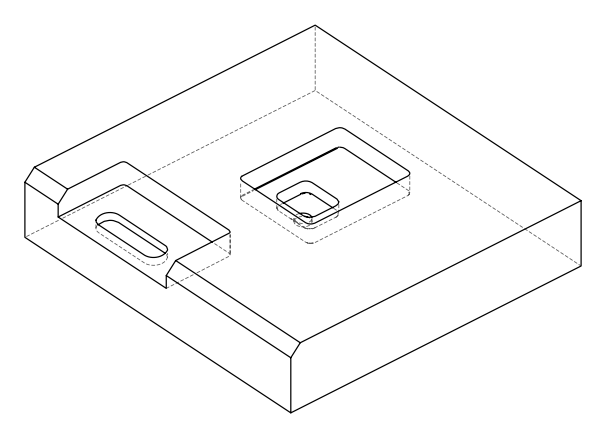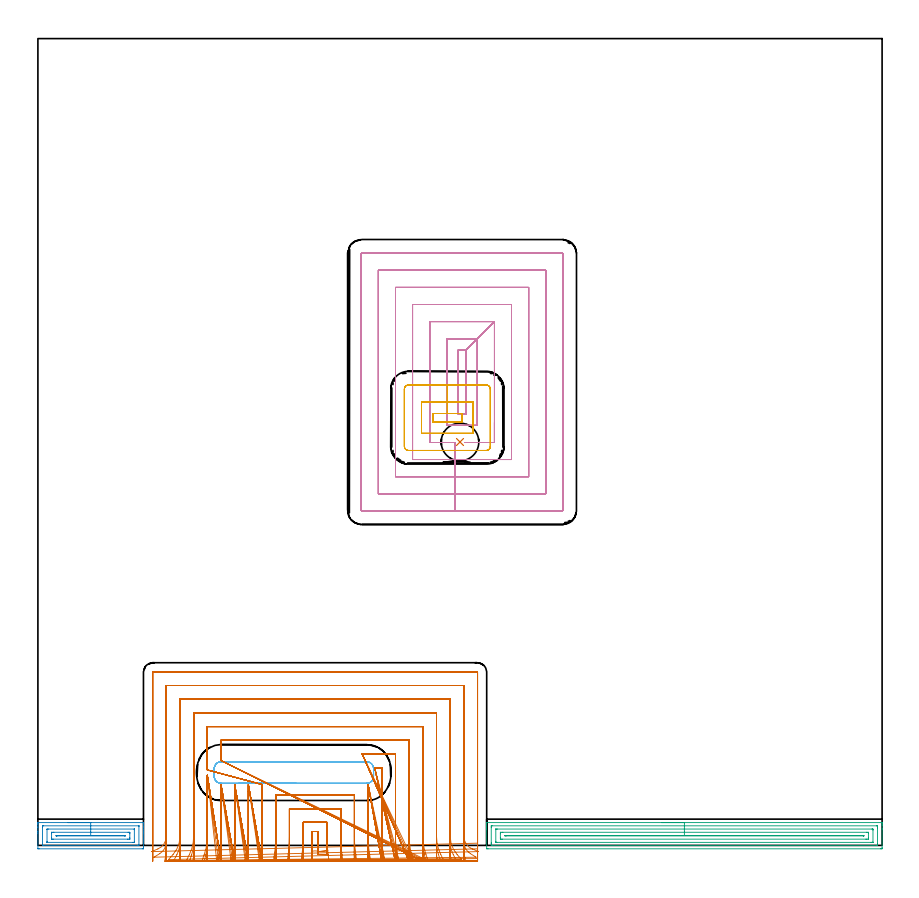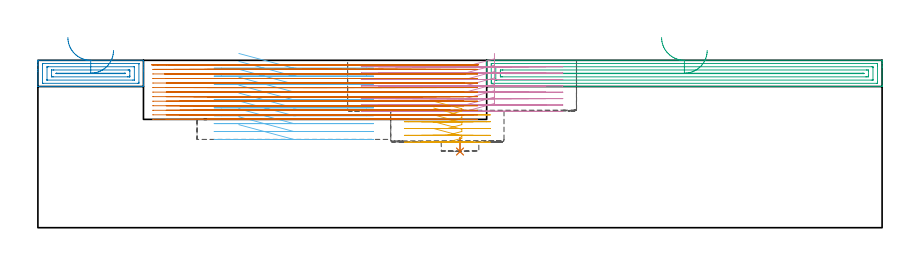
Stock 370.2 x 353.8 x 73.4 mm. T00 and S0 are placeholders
(PLAN: 7 operations, 4 tool changes, 135.4 min)
(1 INDEXABLE_INSERT_DRILL_BLIND_HOLE_FROM_SOLID | STEP1POCKET | NXT0302_004 | 0.03 min | 8498 mm3)
(2 AREA_MILL | FG_CHAMFER_SURFACE | UGT0205_001 | 2.02 min | 3483 mm3)
(3 AREA_MILL_1 | FG_CHAMFER_SURFACE_1 | UGT0205_001 | 7.1 min | 11888 mm3)
(4 MILL_RECTANGULAR_POCKET | POCKET_RECTANGULAR_STRAIGHT | UGT0201_092 | Follow Part, ap 3, ae 75% | 27.01 min | 275453 mm3)
(5 MILL_RECTANGULAR_POCKET_1 | POCKET_RECTANGULAR_STRAIGHT_1 | UGT0201_092 | Follow Part, ap 3, ae 75% | 2.97 min | 23659 mm3)
(6 MILL_RECTANGULAR_POCKET_2 | POCKET_RECTANGULAR_STRAIGHT_2 | UGT0201_133 | Follow Part, ap 3.75, ae 75% | 4.12 min | 68853 mm3)
(7 MILL_SLOT | SLOT_PARTIAL_RECTANGULAR | NXT0201_009 | Follow Part, ap 2, ae 75% | 92.2 min | 259830 mm3)
(TOOL NXT0302_004 | Index. Insert Drill 16.5mm [880-D1650L20-05] | D16.5 PA176 FL83 Z2)
(TOOL UGT0205_001 | Chamfer Mill 20 x 3 x 45 deg. | D20 FL50 Z2)
(TOOL UGT0201_092 | End mill 12 mm | D12 R1 FL26 Z4)
(TOOL UGT0201_133 | Carbide End Mill 15.0 | D15 FL30 Z4)
(TOOL NXT0201_009 | ENDMILL 8mm [2P460-0800-NA 1630] | D8 FL26 Z6)
(OP 1 INDEXABLE_INSERT_DRILL_BLIND_HOLE_FROM_SOLID)
G17 G21 G94 G90
T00 M6
G54
G17 G0 G90 X185.1 Y176.9 S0 M3
G43 Z83.4 H1
G94 G81 G98 Z33.4 F250. R39.5
G80
M5
M2
(OP 2 AREA_MILL)
G17 G21 G94 G90
T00 M6
G54
G17 G0 G90 X13.15 Y10. S1061 M3
G43 Z83.4 H0
G94 G1 X13.188 Z82.528 F250.
X13.302 Z81.663
X13.491 Z80.812
X13.753 Z79.98
X14.087 Z79.174
X14.49 Z78.4
X14.958 Z77.664
X15.49 Z76.972
X16.079 Z76.329
X16.722 Z75.739
X17.414 Z75.208
X18.15 Z74.74
X18.924 Z74.337
X19.73 Z74.003
X20.562 Z73.741
X21.414 Z73.552
X22.278 Z73.438
X23.15 Z73.4
X46.214
X46.29 Y9.995 Z73.392
X46.3 Y9.821 Z73.219
Y8.122 Z71.52
Y6.896 Z70.293
Y5.842 Z69.24
Y5.132 Z68.526
Y-0.687 Z62.71
X46.297 Y-1.042 Z62.355
X46.292 Y-1.491 Z61.905
X46.225 Y-1.494 Z61.903
X45.77 Y-1.5 Z61.9
X0.53
X0.098 Y-1.494 Z61.902
X0.01 Y-1.491 Z61.905
X0. Y-1.397 Z61.999
Y5.132 Z68.526
Y5.842 Z69.24
Y6.014 Z69.412
Y7.778 Z71.174
Y8.122 Z71.52
Y9.198 Z72.597
Y9.542 Z72.94
X0.001 Y9.823 Z73.221
X0.01 Y9.994 Z73.392
X0.086 Y10. Z73.4
X23.15
Y8.586 Z71.986
X44.071 Y8.585 Z71.985
X44.205 Y8.583 Z71.983
X44.27 Y8.579 Z71.979
X44.291 Y8.575 Z71.975
X44.294 Y8.556 Z71.956
X44.298 Y8.502 Z71.902
X44.3 Y8.358 Z71.758
X44.299 Y0.421 Z63.821
X44.295 Y0.118 Z63.518
X44.29 Y-0.077 Z63.323
X44.199 Y-0.081 Z63.32
X43.996 Y-0.085 Z63.315
X43.921 Y-0.086 Z63.314
X2.229 Y-0.085 Z63.315
X2.095 Y-0.083 Z63.317
X2.03 Y-0.079 Z63.321
X2.009 Y-0.075 Z63.325
X2.006 Y-0.056 Z63.344
X2.002 Y-0.003 Z63.397
X2. Y0.142 Z63.542
X2.001 Y8.079 Z71.479
X2.005 Y8.382 Z71.782
X2.01 Y8.577 Z71.977
X2.101 Y8.581 Z71.981
X2.304 Y8.585 Z71.985
X2.379 Y8.586 Z71.986
X23.15
Y7.171 Z70.571
X42.222
X42.261 Y7.17 Z70.57
X42.284 Y7.168 Z70.568
X42.29 Y7.166 Z70.566
X42.293 Y7.129 Z70.529
X42.299 Y6.974 Z70.374
X42.3 Y6.896 Z70.296
X42.299 Y1.527 Z64.927
X42.293 Y1.449 Z64.849
X42.282 Y1.335 Z64.735
X42.222 Y1.334 Z64.734
X41.611 Y1.329 Z64.729
X4.078
X4.039
X4.016 Y1.332 Z64.732
X4.01 Y1.334 Z64.734
X4.007 Y1.371 Z64.771
X4.001 Y1.526 Z64.926
X4. Y1.604 Z65.004
X4.001 Y6.973 Z70.373
X4.007 Y7.051 Z70.451
X4.018 Y7.165 Z70.565
X4.078 Y7.166 Z70.566
X4.689 Y7.171 Z70.571
X23.15
Y5.757 Z69.157
X39.561
X39.82 Y5.756 Z69.156
X40.246 Y5.751 Z69.151
X40.29 Y5.75 Z69.15
X40.293 Y5.688 Z69.088
X40.297 Y5.552 Z68.952
X40.3 Y5.279 Z68.679
Y5.132 Z68.532
Y3.368 Z66.768
X40.299 Y3.001 Z66.401
X40.297 Y2.817 Z66.217
X40.294 Y2.771 Z66.171
X40.291 Y2.753 Z66.153
X40.277 Y2.75 Z66.15
X40.186 Y2.747 Z66.147
X39.561 Y2.743 Z66.143
X39.303
X6.739
X6.48 Y2.744 Z66.144
X6.054 Y2.749 Z66.149
X6.01 Y2.75 Z66.15
X6.007 Y2.812 Z66.212
X6.003 Y2.948 Z66.348
X6. Y3.221 Z66.621
Y3.368 Z66.768
X6.001 Y5.5 Z68.9
X6.003 Y5.683 Z69.083
X6.006 Y5.729 Z69.129
X6.009 Y5.747 Z69.147
X6.023 Y5.75 Z69.15
X6.114 Y5.753 Z69.153
X6.739 Y5.757 Z69.157
X6.998
X23.15
Y4.343 Z67.743
X37.88
X38.067 Y4.342 Z67.742
X38.192 Y4.339 Z67.739
X38.284 Y4.336 Z67.736
X38.29 Y4.321 Z67.721
X38.293 Y4.25 Z67.65
X38.29 Y4.188 Z67.588
X38.279 Y4.164 Z67.564
X38.161 Y4.161 Z67.561
X37.974 Y4.158 Z67.558
X8.42 Y4.157 Z67.557
X8.232 Y4.158 Z67.558
X8.108 Y4.161 Z67.561
X8.015 Y4.164 Z67.564
X8.01 Y4.179 Z67.579
X8.007 Y4.25 Z67.65
X8.01 Y4.312 Z67.712
X8.021 Y4.336 Z67.736
X8.139 Y4.339 Z67.739
X8.326 Y4.342 Z67.742
X23.15 Y4.343 Z67.743
X24.022 Z67.781
X24.886 Z67.895
X25.738 Z68.084
X26.57 Z68.346
X27.376 Z68.68
X28.15 Z69.083
X28.886 Z69.552
X29.578 Z70.083
X30.221 Z70.672
X30.81 Z71.315
X31.342 Z72.007
X31.81 Z72.743
X32.213 Z73.517
X32.547 Z74.323
X32.809 Z75.155
X32.998 Z76.007
X33.112 Z76.872
X33.15 Z77.743
G0 Z83.4
M5
M2
(OP 3 AREA_MILL_1)
G17 G21 G94 G90
T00 M6
G54
G17 G0 G90 X273.5 Y10. S1061 M3
G43 Z83.4 H0
G94 G1 X273.538 Z82.528 F250.
X273.652 Z81.663
X273.841 Z80.812
X274.103 Z79.98
X274.437 Z79.174
X274.84 Z78.4
X275.308 Z77.664
X275.84 Z76.972
X276.429 Z76.329
X277.072 Z75.739
X277.764 Z75.208
X278.5 Z74.74
X279.274 Z74.337
X280.08 Z74.003
X280.912 Z73.741
X281.764 Z73.552
X282.628 Z73.438
X283.5 Z73.4
X370.044
X370.192 Y9.997 Z73.388
X370.194 Y9.994 Z73.385
X370.2 Y9.68 Z73.079
Y9.276 Z72.675
Y8.66 Z72.055
Y7.47 Z70.866
Y6.896 Z70.29
Y-1.042 Z62.356
X370.198 Y-1.331 Z62.066
X370.19 Y-1.492 Z61.906
X370.028 Y-1.499 Z61.899
X369.598 Y-1.5 Z61.9
X197.402
X196.969 Y-1.496 Z61.902
X196.81 Y-1.491 Z61.906
X196.8 Y-1.329 Z62.069
Y6.896 Z70.29
Y7.47 Z70.866
Y7.778 Z71.174
Y8.352 Z71.748
Y8.66 Z72.055
Y9.276 Z72.675
Y9.68 Z73.079
X196.806 Y9.994 Z73.385
X196.808 Y9.997 Z73.388
X196.956 Y10. Z73.4
X283.5
Y8.586 Z71.986
X367.814 Y8.585 Z71.985
X367.89 Y8.584 Z71.984
X368.18 Y8.579 Z71.979
X368.19 Y8.485 Z71.885
X368.197 Y8.281 Z71.681
X368.199 Y7.778 Z71.178
X368.2 Y7.396 Z70.796
Y0.722 Z64.122
X368.198 Y0.342 Z63.742
X368.19 Y-0.041 Z63.359
X368.187 Y-0.08 Z63.32
X368.17 Y-0.081 Z63.319
X368.12 Y-0.084 Z63.316
X368.018 Y-0.085 Z63.315
X367.814 Y-0.086 Z63.314
X199.186 Y-0.085 Z63.315
X199.11 Y-0.084 Z63.316
X198.82 Y-0.079 Z63.321
X198.81 Y0.015 Z63.415
X198.803 Y0.219 Z63.619
X198.801 Y0.722 Z64.122
X198.8 Y1.104 Z64.504
Y7.778 Z71.178
X198.802 Y8.158 Z71.558
X198.81 Y8.541 Z71.941
X198.813 Y8.58 Z71.98
X198.83 Y8.581 Z71.981
X198.88 Y8.584 Z71.984
X198.982 Y8.585 Z71.985
X199.186 Y8.586 Z71.986
X283.5
Y7.171 Z70.571
X365.751
X366.029 Y7.17 Z70.57
X366.122 Y7.168 Z70.568
X366.187 Y7.165 Z70.565
X366.192 Y7.064 Z70.464
X366.198 Y6.896 Z70.296
X366.2 Y6.727 Z70.127
X366.199 Y1.436 Z64.836
X366.195 Y1.379 Z64.779
X366.19 Y1.34 Z64.74
X366.167 Y1.335 Z64.735
X366.029 Y1.333 Z64.733
X365.415 Y1.329 Z64.729
X201.25
X200.971 Y1.33 Z64.73
X200.878 Y1.332 Z64.732
X200.813 Y1.335 Z64.735
X200.808 Y1.436 Z64.836
X200.802 Y1.604 Z65.004
X200.8 Y1.773 Z65.173
X200.801 Y7.064 Z70.464
X200.805 Y7.121 Z70.521
X200.81 Y7.16 Z70.56
X200.833 Y7.165 Z70.565
X200.971 Y7.167 Z70.567
X201.585 Y7.171 Z70.571
X283.5
Y5.757 Z69.157
X363.353
X363.613 Y5.756 Z69.156
X364.085 Y5.75 Z69.15
X364.19 Y5.744 Z69.144
X364.195 Y5.559 Z68.959
X364.2 Y5.176 Z68.576
Y3.412 Z66.812
Y3.368 Z66.768
X364.192 Y2.949 Z66.349
X364.186 Y2.75 Z66.15
X363.982 Y2.746 Z66.146
X363.353 Y2.743 Z66.143
X363.093
X203.647
X203.387 Y2.744 Z66.144
X202.915 Y2.75 Z66.15
X202.81 Y2.756 Z66.156
X202.805 Y2.941 Z66.341
X202.8 Y3.324 Z66.724
Y5.132 Z68.532
X202.808 Y5.551 Z68.951
X202.814 Y5.75 Z69.15
X203.018 Y5.754 Z69.154
X203.647 Y5.757 Z69.157
X203.907
X283.5
Y4.343 Z67.743
X361.662 Y4.342 Z67.742
X361.85 Y4.339 Z67.739
X362.19 Y4.332 Z67.732
X362.195 Y4.25 Z67.65
X362.194 Y4.173 Z67.573
X362.192 Y4.168 Z67.568
X362.169 Y4.164 Z67.564
X362.07 Y4.159 Z67.559
X361.945 Y4.157 Z67.557
X205.338 Y4.158 Z67.558
X205.149 Y4.161 Z67.561
X204.81 Y4.168 Z67.568
X204.805 Y4.25 Z67.65
X204.806 Y4.327 Z67.727
X204.808 Y4.332 Z67.732
X204.831 Y4.336 Z67.736
X204.93 Y4.341 Z67.741
X205.055 Y4.343 Z67.743
X283.5
X284.372 Z67.781
X285.236 Z67.895
X286.088 Z68.084
X286.92 Z68.346
X287.726 Z68.68
X288.5 Z69.083
X289.236 Z69.552
X289.928 Z70.083
X290.571 Z70.672
X291.16 Z71.315
X291.692 Z72.007
X292.16 Z72.743
X292.563 Z73.517
X292.897 Z74.323
X293.159 Z75.155
X293.348 Z76.007
X293.462 Z76.871
X293.5 Z77.743
G0 Z83.4
M5
M2
(OP 4 MILL_RECTANGULAR_POCKET)
G17 G21 G94 G90
T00 M6
G54
G17 G0 G90 X200.2 Y185.48 S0 M3
G43 Z83.4 H0
Z76.4
G94 G1 Y176.7 Z74.047 F250.
X187.335 Z70.6
X200.2 F500.
Y229.7
X192.7 Y222.2
X187.7 Y217.2
X184.3
Y189.2
X187.7
Y217.2
X192.7 Y222.2
X179.3
Y184.2
X192.7
Y222.2
X200.2 Y229.7
X171.8
Y176.7
X182.865
Y169.2
X207.7
Y237.2
X164.3
Y169.2
X182.865
Y161.7
X215.2
Y244.7
X156.8
Y161.7
X182.865
Y154.2
X222.7
Y252.2
X149.3
Y154.2
X182.865
Y146.7
X230.
G3 X230.2 Y146.9 R0.2
G1 Y259.5
G3 X230. Y259.7 R0.2
G1 X142.
G3 X141.8 Y259.5 R0.2
G1 Y146.9
G3 X142. Y146.7 R0.2
G1 X182.865
X183.865
G0 X200.2 Y185.48 Z73.6
G1 Y176.7 Z71.247 F250.
X187.335 Z67.8
X200.2 F500.
Y229.7
X192.7 Y222.2
X187.7 Y217.2
X184.3
Y189.2
X187.7
Y217.2
X192.7 Y222.2
X179.3
Y184.2
X192.7
Y222.2
X200.2 Y229.7
X171.8
Y176.7
X182.865
Y169.2
X207.7
Y237.2
X164.3
Y169.2
X182.865
Y161.7
X215.2
Y244.7
X156.8
Y161.7
X182.865
Y154.2
X222.7
Y252.2
X149.3
Y154.2
X182.865
Y146.7
X230.
G3 X230.2 Y146.9 R0.2
G1 Y259.5
G3 X230. Y259.7 R0.2
G1 X142.
G3 X141.8 Y259.5 R0.2
G1 Y146.9
G3 X142. Y146.7 R0.2
G1 X182.865
X183.865
G0 X200.2 Y185.48 Z70.8
G1 Y176.7 Z68.447 F250.
X187.335 Z65.
X200.2 F500.
Y229.7
X192.7 Y222.2
X187.7 Y217.2
X184.3
Y189.2
X187.7
Y217.2
X192.7 Y222.2
X179.3
Y184.2
X192.7
Y222.2
X200.2 Y229.7
X171.8
Y176.7
X182.865
Y169.2
X207.7
Y237.2
X164.3
Y169.2
X182.865
Y161.7
X215.2
Y244.7
X156.8
Y161.7
X182.865
Y154.2
X222.7
Y252.2
X149.3
Y154.2
X182.865
Y146.7
X230.
G3 X230.2 Y146.9 R0.2
G1 Y259.5
G3 X230. Y259.7 R0.2
G1 X142.
G3 X141.8 Y259.5 R0.2
G1 Y146.9
G3 X142. Y146.7 R0.2
G1 X182.865
X183.865
G0 X200.2 Y185.48 Z68.
G1 Y176.7 Z65.647 F250.
X187.335 Z62.2
X200.2 F500.
Y229.7
X192.7 Y222.2
X187.7 Y217.2
X184.3
Y189.2
X187.7
Y217.2
X192.7 Y222.2
X179.3
Y184.2
X192.7
Y222.2
X200.2 Y229.7
X171.8
Y176.7
X182.865
Y169.2
X207.7
Y237.2
X164.3
Y169.2
X182.865
Y161.7
X215.2
Y244.7
X156.8
Y161.7
X182.865
Y154.2
X222.7
Y252.2
X149.3
Y154.2
X182.865
Y146.7
X230.
G3 X230.2 Y146.9 R0.2
G1 Y259.5
G3 X230. Y259.7 R0.2
G1 X142.
G3 X141.8 Y259.5 R0.2
G1 Y146.9
G3 X142. Y146.7 R0.2
G1 X182.865
X183.865
G0 X200.2 Y185.48 Z65.2
G1 Y176.7 Z62.847 F250.
X187.335 Z59.4
X200.2 F500.
Y229.7
X192.7 Y222.2
X187.7 Y217.2
X184.3
Y189.2
X187.7
Y217.2
X192.7 Y222.2
X179.3
Y184.2
X192.7
Y222.2
X200.2 Y229.7
X171.8
Y176.7
X182.866
Y169.2
X207.7
Y237.2
X164.3
Y169.2
X182.866
Y161.7
X215.2
Y244.7
X156.8
Y161.7
X182.866
Y154.2
X222.7
Y252.2
X149.3
Y154.2
X182.866
Y146.7
X230.
G3 X230.2 Y146.9 R0.2
G1 Y259.5
G3 X230. Y259.7 R0.2
G1 X142.
G3 X141.8 Y259.5 R0.2
G1 Y146.9
G3 X142. Y146.7 R0.2
G1 X182.866
X183.866
G0 X200.2 Y185.48 Z62.4
G1 Y176.7 Z60.047 F250.
X187.335 Z56.6
X200.2 F500.
Y229.7
X192.7 Y222.2
X187.7 Y217.2
X184.3
Y189.2
X187.7
Y217.2
X192.7 Y222.2
X179.3
Y184.2
X192.7
Y222.2
X200.2 Y229.7
X171.8
Y176.7
X182.866
Y169.2
X207.7
Y237.2
X164.3
Y169.2
X182.866
Y161.7
X215.2
Y244.7
X156.8
Y161.7
X182.866
Y154.2
X222.7
Y252.2
X149.3
Y154.2
X182.866
Y146.7
X230.
G3 X230.2 Y146.9 R0.2
G1 Y259.5
G3 X230. Y259.7 R0.2
G1 X142.
G3 X141.8 Y259.5 R0.2
G1 Y146.9
G3 X142. Y146.7 R0.2
G1 X182.866
X183.866
G0 X200.2 Y185.48 Z59.6
G1 Y176.7 Z57.247 F250.
X187.335 Z53.8
X200.2 F500.
Y229.7
X192.7 Y222.2
X187.7 Y217.2
X184.3
Y189.2
X187.7
Y217.2
X192.7 Y222.2
X179.3
Y184.2
X192.7
Y222.2
X200.2 Y229.7
X171.8
Y176.7
X182.865
Y169.2
X207.7
Y237.2
X164.3
Y169.2
X182.865
Y161.7
X215.2
Y244.7
X156.8
Y161.7
X182.865
Y154.2
X222.7
Y252.2
X149.3
Y154.2
X182.865
Y146.7
X230.
G3 X230.2 Y146.9 R0.2
G1 Y259.5
G3 X230. Y259.7 R0.2
G1 X142.
G3 X141.8 Y259.5 R0.2
G1 Y146.9
G3 X142. Y146.7 R0.2
G1 X182.865
X183.865
G0 X200.2 Y185.48 Z56.8
G1 Y176.7 Z54.447 F250.
X187.335 Z51.
X200.2 F500.
Y229.7
X192.7 Y222.2
X187.7 Y217.2
X184.3
Y189.2
X187.7
Y217.2
X192.7 Y222.2
X179.3
Y184.2
X192.7
Y222.2
X200.2 Y229.7
X171.8
Y176.7
X182.865
Y169.2
X207.7
Y237.2
X164.3
Y169.2
X182.865
Y161.7
X215.2
Y244.7
X156.8
Y161.7
X182.865
Y154.2
X222.7
Y252.2
X149.3
Y154.2
X182.865
Y146.7
X230.
G3 X230.2 Y146.9 R0.2
G1 Y259.5
G3 X230. Y259.7 R0.2
G1 X142.
G3 X141.8 Y259.5 R0.2
G1 Y146.9
G3 X142. Y146.7 R0.2
G1 X182.865
X183.865
G0 Z83.4
M5
M2
(OP 5 MILL_RECTANGULAR_POCKET_1)
G17 G21 G94 G90
T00 M6
G54
G17 G0 G90 X173.589 Y185.7 S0 M3
G43 Z83.4 H0
Z55.458
G94 G1 X185.9 Z52.16 F250.
Y189.4 Z51.168
X179.55 Z49.467
X173.2 F500.
Y185.7
X185.9
Y189.4
X179.55
Y194.4
X168.2
Y180.7
X190.9
Y194.4
X179.55
Y201.9
X162.5
G3 X160.7 Y200.1 R1.8
G1 Y175.
G3 X162.5 Y173.2 R1.8
G1 X196.6
G3 X198.4 Y175. R1.8
G1 Y200.1
G3 X196.6 Y201.9 R1.8
G1 X179.55
X178.55
G0 X173.589 Y185.7 Z52.467
G1 X185.9 Z49.168 F250.
Y189.4 Z48.176
X179.55 Z46.475
X173.2 F500.
Y185.7
X185.9
Y189.4
X179.55
Y194.4
X168.2
Y180.7
X190.9
Y194.4
X179.55
Y201.9
X162.5
G3 X160.7 Y200.1 R1.8
G1 Y175.
G3 X162.5 Y173.2 R1.8
G1 X196.6
G3 X198.4 Y175. R1.8
G1 Y200.1
G3 X196.6 Y201.9 R1.8
G1 X179.55
X178.55
G0 X173.589 Y185.7 Z49.475
G1 X185.9 Z46.176 F250.
Y189.4 Z45.185
X179.55 Z43.483
X173.2 F500.
Y185.7
X185.9
Y189.4
X179.55
Y194.4
X168.2
Y180.7
X190.9
Y194.4
X179.55
Y201.9
X162.5
G3 X160.7 Y200.1 R1.8
G1 Y175.
G3 X162.5 Y173.2 R1.8
G1 X196.6
G3 X198.4 Y175. R1.8
G1 Y200.1
G3 X196.6 Y201.9 R1.8
G1 X179.55
X178.55
G0 X173.589 Y185.7 Z46.483
G1 X185.9 Z43.185 F250.
Y189.4 Z42.193
X179.55 Z40.492
X173.2 F500.
Y185.7
X185.9
Y189.4
X179.55
Y194.4
X168.2
Y180.7
X190.9
Y194.4
X179.55
Y201.9
X162.5
G3 X160.7 Y200.1 R1.8
G1 Y175.
G3 X162.5 Y173.2 R1.8
G1 X196.6
G3 X198.4 Y175. R1.8
G1 Y200.1
G3 X196.6 Y201.9 R1.8
G1 X179.55
X178.55
G0 X173.589 Y185.7 Z43.492
G1 X185.9 Z40.193 F250.
Y189.4 Z39.201
X179.55 Z37.5
X173.2 F500.
Y185.7
X185.9
Y189.4
X179.55
Y194.4
X168.2
Y180.7
X190.9
Y194.4
X179.55
Y201.9
X162.5
G3 X160.7 Y200.1 R1.8
G1 Y175.
G3 X162.5 Y173.2 R1.8
G1 X196.6
G3 X198.4 Y175. R1.8
G1 Y200.1
G3 X196.6 Y201.9 R1.8
G1 X179.55
X178.55
G0 Z83.4
M5
M2
(OP 6 MILL_RECTANGULAR_POCKET_2)
G17 G21 G94 G90
T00 M6
G54
G17 G0 G90 X88.104 Y27.2 S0 M3
G43 Z83.4 H0
Z76.4
G94 G1 X112.25 Z69.93 F250.
X144.1 F500.
G3 X147.2 Y30.3 R3.1
G1 Y33.6
G3 X144.1 Y36.7 R3.1
G1 X80.4
G3 X77.3 Y33.6 R3.1
G1 Y30.3
G3 X80.4 Y27.2 R3.1
G1 X112.25
X113.25
G0 X88.104 Z72.93
G1 X112.25 Z66.46 F250.
X144.1 F500.
G3 X147.2 Y30.3 R3.1
G1 Y33.6
G3 X144.1 Y36.7 R3.1
G1 X80.4
G3 X77.3 Y33.6 R3.1
G1 Y30.3
G3 X80.4 Y27.2 R3.1
G1 X112.25
X113.25
G0 X88.104 Z69.46
G1 X112.25 Z62.99 F250.
X144.1 F500.
G3 X147.2 Y30.3 R3.1
G1 Y33.6
G3 X144.1 Y36.7 R3.1
G1 X80.4
G3 X77.3 Y33.6 R3.1
G1 Y30.3
G3 X80.4 Y27.2 R3.1
G1 X112.25
X113.25
G0 X88.104 Z65.99
G1 X112.25 Z59.52 F250.
X144.1 F500.
G3 X147.2 Y30.3 R3.1
G1 Y33.6
G3 X144.1 Y36.7 R3.1
G1 X80.4
G3 X77.3 Y33.6 R3.1
G1 Y30.3
G3 X80.4 Y27.2 R3.1
G1 X112.25
X113.25
G0 X88.104 Z62.52
G1 X112.25 Z56.05 F250.
X144.1 F500.
G3 X147.2 Y30.3 R3.1
G1 Y33.6
G3 X144.1 Y36.7 R3.1
G1 X80.4
G3 X77.3 Y33.6 R3.1
G1 Y30.3
G3 X80.4 Y27.2 R3.1
G1 X112.25
X113.25
G0 X88.104 Z59.05
G1 X112.25 Z52.58 F250.
X144.1 F500.
G3 X147.2 Y30.3 R3.1
G1 Y33.6
G3 X144.1 Y36.7 R3.1
G1 X80.4
G3 X77.3 Y33.6 R3.1
G1 Y30.3
G3 X80.4 Y27.2 R3.1
G1 X112.25
X113.25
G0 X88.104 Z55.58
G1 X112.25 Z49.11 F250.
X144.1 F500.
G3 X147.2 Y30.3 R3.1
G1 Y33.6
G3 X144.1 Y36.7 R3.1
G1 X80.4
G3 X77.3 Y33.6 R3.1
G1 Y30.3
G3 X80.4 Y27.2 R3.1
G1 X112.25
X113.25
G0 X88.104 Z52.11
G1 X112.25 Z45.64 F250.
X144.1 F500.
G3 X147.2 Y30.3 R3.1
G1 Y33.6
G3 X144.1 Y36.7 R3.1
G1 X80.4
G3 X77.3 Y33.6 R3.1
G1 Y30.3
G3 X80.4 Y27.2 R3.1
G1 X112.25
X113.25
G0 X88.104 Z48.64
G1 X112.25 Z42.17 F250.
X144.1 F500.
G3 X147.2 Y30.3 R3.1
G1 Y33.6
G3 X144.1 Y36.7 R3.1
G1 X80.4
G3 X77.3 Y33.6 R3.1
G1 Y30.3
G3 X80.4 Y27.2 R3.1
G1 X112.25
X113.25
G0 X88.104 Z45.17
G1 X112.25 Z38.7 F250.
X144.1 F500.
G3 X147.2 Y30.3 R3.1
G1 Y33.6
G3 X144.1 Y36.7 R3.1
G1 X80.4
G3 X77.3 Y33.6 R3.1
G1 Y30.3
G3 X80.4 Y27.2 R3.1
G1 X112.25
X113.25
G0 Z83.4
M5
M2
(OP 7 MILL_SLOT)
G17 G21 G94 G90
T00 M6
G54
G17 G0 G90 X127.647 Y-6.978 S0 M3
G43 Z83.4 H1
Z71.408
G94 G1 X127.284 Y-4. F250.
G2 X127.102 Y-2.326 R66. F500.
G1 X123.12 Y-2.708
G3 X119.98 Y-2.708 R4.
X120.3 Y3.978 R70.
G1 Y6.1
X122.8
Y3.978
G3 X123.12 Y-2.708 R70.
G1 X127.102 Y-2.326
G2 X126.8 Y3.978 R66.
G1 Y10.1
X116.3
Y3.978
G2 X115.816 Y-4. R66.
G1 X115.453 Y-6.978 F250.
X133.732 Y-6.973
X133.333 Y-4.
G2 X132.8 Y3.978 R60. F500.
G1 Y16.1
X110.3
Y3.978
G2 X109.767 Y-4. R60.
G1 X109.368 Y-6.973 F250.
X139.836 Y-6.967
X139.393 Y-4.
G2 X138.8 Y3.978 R54. F500.
G1 Y22.1
X104.3
Y3.978
G2 X103.707 Y-4. R54.
G1 X103.264 Y-6.967 F250.
X145.966 Y-6.958
X145.468 Y-4.
G2 X144.8 Y3.978 R48. F500.
G1 Y23.745
Y26.745 F250.
X152.135 Y-6.945 F500.
X151.565 Y-4. F250.
G2 X150.8 Y3.978 R42. F500.
G1 Y34.1
X150.676
X147.676 F250.
X158.36 Y-6.925 F500.
X157.695 Y-4. F250.
G2 X156.8 Y3.978 R36. F500.
G1 Y40.1
X145.218
X142.218 F250.
X164.678 Y-6.892 F500.
X163.88 Y-4. F250.
G2 X162.8 Y3.978 R30. F500.
G1 Y46.1
X80.3
Y40.207
Y37.207 F250.
X171.162 Y-6.829 F500.
X170.165 Y-4. F250.
G2 X168.8 Y3.978 R24. F500.
G1 Y52.1
X74.3
Y36.092
Y33.092 F250.
X98.3 Y26.7 F500.
Y23.7 F250.
Y3.978 F500.
G2 X97.632 Y-4. R48.
G1 X97.134 Y-6.958 F250.
X92.3 Y26.7 F500.
Y23.7 F250.
Y3.978 F500.
G2 X91.535 Y-4. R42.
G1 X90.965 Y-6.945 F250.
X86.3 Y26.7 F500.
Y23.7 F250.
Y3.978 F500.
G2 X85.405 Y-4. R36.
G1 X84.74 Y-6.925 F250.
X80.3 Y26.693 F500.
Y23.693 F250.
Y3.978 F500.
G2 X79.22 Y-4. R30.
G1 X78.422 Y-6.892 F250.
X74.3 Y30.806 F500.
Y27.806 F250.
Y3.978 F500.
G2 X72.935 Y-4. R24.
G1 X71.938 Y-6.829 F250.
X177.995 Y-6.689
X176.665 Y-4.
G2 X174.8 Y3.978 R18. F500.
G1 Y58.1
X68.3
Y3.978
G2 X66.435 Y-4. R18.
G1 X65.106 Y-6.689 F250.
X185.831 Y-6.241
X183.836 Y-4.
G2 X180.8 Y3.978 R12. F500.
G1 Y64.1
X62.3
Y3.978
G2 X59.264 Y-4. R12.
G1 X57.269 Y-6.241 F250.
X193.252 Y-2.715 F500.
X190.485 Y-1.557 F250.
G2 X186.8 Y3.978 R6. F500.
G1 Y70.1
X56.3
Y3.978
G2 X52.615 Y-1.557 R6.
G1 X49.848 Y-2.715 F250.
X192.8 Y0.978 F500.
Y3.978 F250.
Y75.9 F500.
G3 X192.6 Y76.1 R0.2
G1 X50.5
G3 X50.3 Y75.9 R0.2
G1 Y3.978
Y0.978 F250.
G0 Z83.4
X119.847 Y-6.991
Z69.415
G1 X120.083 Y-4.
G3 X120.3 Y1.505 R70. F500.
G1 Y6.1
X122.8
Y1.497
G3 X123.016 Y-4. R70.
G1 X127.029
G2 X126.8 Y1.497 R66.
G1 Y10.1
X116.3
Y1.505
G2 X116.07 Y-4. R66.
G1 X115.82 Y-6.99 F250.
X133.327 Y-6.987
X133.052 Y-4.
G2 X132.8 Y1.497 R60. F500.
G1 Y16.1
X110.3
Y1.505
G2 X110.047 Y-4. R60.
G1 X109.772 Y-6.987 F250.
X139.386 Y-6.984
X139.081 Y-4.
G2 X138.8 Y1.497 R54. F500.
G1 Y22.1
X104.3
Y1.505
G2 X104.019 Y-4. R54.
G1 X103.713 Y-6.984 F250.
X145.459 Y-6.98
X145.116 Y-4.
G2 X144.8 Y1.497 R48. F500.
G1 Y23.745
Y26.745 F250.
X151.554 Y-6.974 F500.
X151.161 Y-4. F250.
G2 X150.8 Y1.497 R42. F500.
G1 Y34.1
X150.676
X147.676 F250.
X157.68 Y-6.965 F500.
X157.222 Y-4. F250.
G2 X156.8 Y1.497 R36. F500.
G1 Y40.1
X145.218
X142.218 F250.
X163.858 Y-6.949 F500.
X163.308 Y-4. F250.
G2 X162.8 Y1.497 R30. F500.
G1 Y46.1
X80.3
Y40.207
Y37.207 F250.
X170.125 Y-6.92 F500.
X169.438 Y-4. F250.
G2 X168.8 Y1.497 R24. F500.
G1 Y52.1
X74.3
Y36.092
Y33.092 F250.
X98.3 Y26.7 F500.
Y23.7 F250.
Y1.505 F500.
G2 X97.983 Y-4. R48.
G1 X97.639 Y-6.98 F250.
X92.3 Y26.7 F500.
Y23.7 F250.
Y1.505 F500.
G2 X91.938 Y-4. R42.
G1 X91.544 Y-6.974 F250.
X86.3 Y26.7 F500.
Y23.7 F250.
Y1.505 F500.
G2 X85.877 Y-4. R36.
G1 X85.418 Y-6.965 F250.
X80.3 Y26.693 F500.
Y23.693 F250.
Y1.505 F500.
G2 X79.791 Y-4. R30.
G1 X79.24 Y-6.949 F250.
X74.3 Y30.806 F500.
Y27.806 F250.
Y1.505 F500.
G2 X73.66 Y-4. R24.
G1 X72.972 Y-6.92 F250.
X176.576 Y-6.857
X175.66 Y-4.
G2 X174.8 Y1.497 R18. F500.
G1 Y58.1
X68.3
Y1.505
G2 X67.437 Y-4. R18.
G1 X66.52 Y-6.856 F250.
X183.507 Y-6.667
X182.133 Y-4.
G2 X180.8 Y1.497 R12. F500.
G1 Y64.1
X62.3
Y1.505
G2 X60.963 Y-4. R12.
G1 X59.586 Y-6.666 F250.
X192.19 Y-5.183
X189.64 Y-3.603
G2 X186.8 Y1.497 R6. F500.
G1 Y70.1
X56.3
Y1.505
G2 X53.45 Y-3.601 R6.
G1 X50.897 Y-5.176 F250.
X192.8 Y-1.503 F500.
Y1.497 F250.
Y75.9 F500.
G3 X192.6 Y76.1 R0.2
G1 X50.5
G3 X50.3 Y75.9 R0.2
G1 Y1.505
Y-1.495 F250.
G0 Z83.4
X120.239 Y-7.
Z67.423
G1 X120.29 Y-4.
G3 X120.3 Y-2.804 R70. F500.
G1 Y6.1
X122.8
Y-2.779
G3 X122.811 Y-4. R70.
G1 X126.811
G2 X126.8 Y-2.779 R66.
G1 Y10.1
X116.3
Y-2.804
G2 X116.289 Y-4. R66.
G1 X116.235 Y-7. F250.
X132.873 Y-6.999
X132.812 Y-4.
G2 X132.8 Y-2.779 R60. F500.
G1 Y16.1
X110.3
Y-2.804
G2 X110.288 Y-4. R60.
G1 X110.228 Y-6.999 F250.
X138.882
X138.814 Y-4.
G2 X138.8 Y-2.779 R54. F500.
G1 Y22.1
X104.3
Y-2.804
G2 X104.287 Y-4. R54.
G1 X104.22 Y-6.999 F250.
X144.892
X144.816 Y-4.
G2 X144.8 Y-2.779 R48. F500.
G1 Y23.745
Y26.745 F250.
X150.905 Y-6.999 F500.
X150.818 Y-4. F250.
G2 X150.8 Y-2.779 R42. F500.
G1 Y34.1
X150.676
X147.676 F250.
X156.922 Y-6.998 F500.
X156.821 Y-4. F250.
G2 X156.8 Y-2.779 R36. F500.
G1 Y40.1
X145.218
X142.218 F250.
X162.947 Y-6.998 F500.
X162.825 Y-4. F250.
G2 X162.8 Y-2.779 R30. F500.
G1 Y46.1
X80.3
Y40.207
Y37.207 F250.
X168.984 Y-6.996 F500.
X168.831 Y-4. F250.
G2 X168.8 Y-2.779 R24. F500.
G1 Y52.1
X74.3
Y36.092
Y33.092 F250.
X98.3 Y26.7 F500.
Y23.7 F250.
Y-2.804 F500.
G2 X98.285 Y-4. R48.
G1 X98.21 Y-6.999 F250.
X92.3 Y26.7 F500.
Y23.7 F250.
Y-2.804 F500.
G2 X92.283 Y-4. R42.
G1 X92.198 Y-6.999 F250.
X86.3 Y26.7 F500.
Y23.7 F250.
Y-2.804 F500.
G2 X86.28 Y-4. R36.
G1 X86.18 Y-6.998 F250.
X80.3 Y26.693 F500.
Y23.693 F250.
Y-2.804 F500.
G2 X80.276 Y-4. R30.
G1 X80.157 Y-6.998 F250.
X74.3 Y30.806 F500.
Y27.806 F250.
Y-2.804 F500.
G2 X74.27 Y-4. R24.
G1 X74.121 Y-6.996 F250.
X175.045 Y-6.993
X174.841 Y-4.
G2 X174.8 Y-2.779 R18. F500.
G1 Y58.1
X68.3
Y-2.804
G2 X68.26 Y-4. R18.
G1 X68.061 Y-6.993 F250.
X181.168 Y-6.984
X180.862 Y-4.
G2 X180.8 Y-2.779 R12. F500.
G1 Y64.1
X62.3
Y-2.804
G2 X62.24 Y-4. R12.
G1 X61.941 Y-6.985 F250.
X187.536 Y-6.937
X186.926 Y-4.
G2 X186.8 Y-2.779 R6. F500.
G1 Y70.1
X56.3
Y-2.804
G2 X56.18 Y-4. R6.
G1 X55.582 Y-6.94 F250.
X192.8 Y-5.779
Y-2.779
Y75.9 F500.
G3 X192.6 Y76.1 R0.2
G1 X50.5
G3 X50.3 Y75.9 R0.2
G1 Y-2.804
Y-5.804 F250.
G0 X120.296 Y-7. Z65.431
G1 X120.3 Y-4.
Y-3.916 F500.
Y6.1
X122.8
Y-3.912
Y-4.
X126.8
Y-3.912
Y10.1
X116.3
Y-3.916
Y-4.
X116.296 Y-7. F250.
X132.804
X132.8 Y-4.
Y-3.912 F500.
Y16.1
X110.3
Y-3.916
Y-4.
X110.296 Y-7. F250.
X138.805
X138.8 Y-4.
Y-3.912 F500.
Y22.1
X104.3
Y-3.916
Y-4.
X104.295 Y-7. F250.
X144.806
X144.8 Y-4.
Y-3.912 F500.
Y23.745
Y26.745 F250.
X150.806 Y-7. F500.
X150.8 Y-4. F250.
Y-3.912 F500.
Y34.1
X150.676
X147.676 F250.
X156.807 Y-7. F500.
X156.8 Y-4. F250.
Y-3.912 F500.
Y40.1
X145.218
X142.218 F250.
X162.809 Y-7. F500.
X162.8 Y-4. F250.
Y-3.912 F500.
Y46.1
X80.3
Y40.207
Y37.207 F250.
X168.811 Y-7. F500.
X168.8 Y-4. F250.
Y-3.912 F500.
Y52.1
X74.3
Y36.092
Y33.092 F250.
X98.3 Y26.7 F500.
Y23.7 F250.
Y-3.916 F500.
Y-4.
X98.295 Y-7. F250.
X92.3 Y26.7 F500.
Y23.7 F250.
Y-3.916 F500.
Y-4.
X92.294 Y-7. F250.
X86.3 Y26.7 F500.
Y23.7 F250.
Y-3.916 F500.
Y-4.
X86.293 Y-7. F250.
X80.3 Y26.693 F500.
Y23.693 F250.
Y-3.916 F500.
Y-4.
X80.291 Y-7. F250.
X74.3 Y30.806 F500.
Y27.806 F250.
Y-3.916 F500.
Y-4.
X74.289 Y-7. F250.
X174.815
X174.8 Y-4.
Y-3.912 F500.
Y58.1
X68.3
Y-3.916
Y-4.
X68.286 Y-7. F250.
X180.822
X180.8 Y-4.
Y-3.912 F500.
Y64.1
X62.3
Y-3.916
Y-4.
X62.279 Y-7. F250.
X186.845
X186.801 Y-4.
X186.8 Y-3.912 F500.
Y70.1
X56.3
Y-3.916
X56.299 Y-4.
X56.257 Y-7. F250.
X192.8 Y-6.912
Y-3.912
Y75.9 F500.
G3 X192.6 Y76.1 R0.2
G1 X50.5
G3 X50.3 Y75.9 R0.2
G1 Y-3.916
Y-6.916 F250.
G0 X120.3 Y-7. Z63.438
G1 Y-4.
Y6.1 F500.
X122.8
Y-4.
X126.8
Y10.1
X116.3
Y-4.
Y-7. F250.
X132.8
Y-4.
Y16.1 F500.
X110.3
Y-4.
Y-7. F250.
X138.8
Y-4.
Y22.1 F500.
X104.3
Y-4.
Y-7. F250.
X144.8
Y-4.
Y23.745 F500.
Y26.745 F250.
X150.8 Y-7. F500.
Y-4. F250.
Y34.1 F500.
X150.676
X147.676 F250.
X156.8 Y-7. F500.
Y-4. F250.
Y40.1 F500.
X145.218
X142.218 F250.
X162.8 Y-7. F500.
Y-4. F250.
Y46.1 F500.
X80.3
Y40.207
Y37.207 F250.
X168.8 Y-7. F500.
Y-4. F250.
Y52.1 F500.
X74.3
Y36.092
Y33.092 F250.
X98.3 Y26.7 F500.
Y23.7 F250.
Y-4. F500.
Y-7. F250.
X92.3 Y26.7 F500.
Y23.7 F250.
Y-4. F500.
Y-7. F250.
X86.3 Y26.7 F500.
Y23.7 F250.
Y-4. F500.
Y-7. F250.
X80.3 Y26.693 F500.
Y23.693 F250.
Y-4. F500.
Y-7. F250.
X74.3 Y30.806 F500.
Y27.806 F250.
Y-4. F500.
Y-7. F250.
X174.8
Y-4.
Y58.1 F500.
X68.3
Y-4.
Y-7. F250.
X180.8
Y-4.
Y64.1 F500.
X62.3
Y-4.
Y-7. F250.
X186.8
Y-4.
Y70.1 F500.
X56.3
Y-4.
Y-7. F250.
X192.8
Y-4.
Y75.9 F500.
G3 X192.6 Y76.1 R0.2
G1 X50.5
G3 X50.3 Y75.9 R0.2
G1 Y-4.
Y-7. F250.
G0 X120.3 Z61.446
G1 Y-4.
Y6.1 F500.
X122.8
Y-4.
X126.8
Y10.1
X116.3
Y-4.
Y-7. F250.
X132.8
Y-4.
Y16.1 F500.
X110.3
Y-4.
Y-7. F250.
X138.8
Y-4.
Y22.1 F500.
X104.3
Y-4.
Y-7. F250.
X144.8
Y-4.
Y23.745 F500.
Y26.745 F250.
X150.8 Y-7. F500.
Y-4. F250.
Y34.1 F500.
X150.676
X147.676 F250.
X156.8 Y-7. F500.
Y-4. F250.
Y40.1 F500.
X145.218
X142.218 F250.
X162.8 Y-7. F500.
Y-4. F250.
Y46.1 F500.
X80.3
Y40.207
Y37.207 F250.
X168.8 Y-7. F500.
Y-4. F250.
Y52.1 F500.
X74.3
Y36.092
Y33.092 F250.
X98.3 Y26.7 F500.
Y23.7 F250.
Y-4. F500.
Y-7. F250.
X92.3 Y26.7 F500.
Y23.7 F250.
Y-4. F500.
Y-7. F250.
X86.3 Y26.7 F500.
Y23.7 F250.
Y-4. F500.
Y-7. F250.
X80.3 Y26.693 F500.
Y23.693 F250.
Y-4. F500.
Y-7. F250.
X74.3 Y30.806 F500.
Y27.806 F250.
Y-4. F500.
Y-7. F250.
X174.8
Y-4.
Y58.1 F500.
X68.3
Y-4.
Y-7. F250.
X180.8
Y-4.
Y64.1 F500.
X62.3
Y-4.
Y-7. F250.
X186.8
Y-4.
Y70.1 F500.
X56.3
Y-4.
Y-7. F250.
X192.8
Y-4.
Y75.9 F500.
G3 X192.6 Y76.1 R0.2
G1 X50.5
G3 X50.3 Y75.9 R0.2
G1 Y-4.
Y-7. F250.
G0 X120.3 Z59.454
G1 Y-4.
Y6.1 F500.
X122.8
Y-4.
X126.8
Y10.1
X116.3
Y-4.
Y-7. F250.
X132.8
Y-4.
Y16.1 F500.
X110.3
Y-4.
Y-7. F250.
X138.8
Y-4.
Y22.1 F500.
X104.3
Y-4.
Y-7. F250.
X144.8
Y-4.
Y23.745 F500.
Y26.745 F250.
X150.8 Y-7. F500.
Y-4. F250.
Y34.1 F500.
X150.676
X147.676 F250.
X156.8 Y-7. F500.
Y-4. F250.
Y40.1 F500.
X145.217
X142.217 F250.
X162.8 Y-7. F500.
Y-4. F250.
Y46.1 F500.
X80.3
Y40.206
Y37.206 F250.
X168.8 Y-7. F500.
Y-4. F250.
Y52.1 F500.
X74.3
Y36.092
Y33.092 F250.
X98.3 Y26.7 F500.
Y23.7 F250.
Y-4. F500.
Y-7. F250.
X92.3 Y26.7 F500.
Y23.7 F250.
Y-4. F500.
Y-7. F250.
X86.3 Y26.7 F500.
Y23.7 F250.
Y-4. F500.
Y-7. F250.
X80.3 Y26.693 F500.
Y23.693 F250.
Y-4. F500.
Y-7. F250.
X74.3 Y30.806 F500.
Y27.806 F250.
Y-4. F500.
Y-7. F250.
X174.8
Y-4.
Y58.1 F500.
X68.3
Y-4.
Y-7. F250.
X180.8
Y-4.
Y64.1 F500.
X62.3
Y-4.
Y-7. F250.
X186.8
Y-4.
Y70.1 F500.
X56.3
Y-4.
Y-7. F250.
X192.8
Y-4.
Y75.9 F500.
G3 X192.6 Y76.1 R0.2
G1 X50.5
G3 X50.3 Y75.9 R0.2
G1 Y-4.
Y-7. F250.
G0 X120.3 Z57.462
G1 Y-4.
Y6.1 F500.
X122.8
Y-4.
X126.8
Y10.1
X116.3
Y-4.
Y-7. F250.
X132.8
Y-4.
Y16.1 F500.
X110.3
Y-4.
Y-7. F250.
X138.8
Y-4.
Y22.1 F500.
X104.3
Y-4.
Y-7. F250.
X144.8
Y-4.
Y23.745 F500.
Y26.745 F250.
X150.8 Y-7. F500.
Y-4. F250.
Y34.1 F500.
X150.676
X147.676 F250.
X156.8 Y-7. F500.
Y-4. F250.
Y40.1 F500.
X145.217
X142.217 F250.
X162.8 Y-7. F500.
Y-4. F250.
Y46.1 F500.
X80.3
Y40.206
Y37.206 F250.
X168.8 Y-7. F500.
Y-4. F250.
Y52.1 F500.
X74.3
Y36.092
Y33.092 F250.
X98.3 Y26.7 F500.
Y23.7 F250.
Y-4. F500.
Y-7. F250.
X92.3 Y26.7 F500.
Y23.7 F250.
Y-4. F500.
Y-7. F250.
X86.3 Y26.7 F500.
Y23.7 F250.
Y-4. F500.
Y-7. F250.
X80.3 Y26.693 F500.
Y23.693 F250.
Y-4. F500.
Y-7. F250.
X74.3 Y30.806 F500.
Y27.806 F250.
Y-4. F500.
Y-7. F250.
X174.8
Y-4.
Y58.1 F500.
X68.3
Y-4.
Y-7. F250.
X180.8
Y-4.
Y64.1 F500.
X62.3
Y-4.
Y-7. F250.
X186.8
Y-4.
Y70.1 F500.
X56.3
Y-4.
Y-7. F250.
X192.8
Y-4.
Y75.9 F500.
G3 X192.6 Y76.1 R0.2
G1 X50.5
G3 X50.3 Y75.9 R0.2
G1 Y-4.
Y-7. F250.
G0 X120.3 Z55.469
G1 Y-4.
Y6.1 F500.
X122.8
Y-4.
X126.8
Y10.1
X116.3
Y-4.
Y-7. F250.
X132.8
Y-4.
Y16.1 F500.
X110.3
Y-4.
Y-7. F250.
X138.8
Y-4.
Y22.1 F500.
X104.3
Y-4.
Y-7. F250.
X144.8
Y-4.
Y23.745 F500.
Y26.745 F250.
X150.8 Y-7. F500.
Y-4. F250.
Y34.1 F500.
X150.676
X147.676 F250.
X156.8 Y-7. F500.
Y-4. F250.
Y40.1 F500.
X145.218
X142.218 F250.
X162.8 Y-7. F500.
Y-4. F250.
Y46.1 F500.
X80.3
Y40.207
Y37.207 F250.
X168.8 Y-7. F500.
Y-4. F250.
Y52.1 F500.
X74.3
Y36.092
Y33.092 F250.
X98.3 Y26.7 F500.
Y23.7 F250.
Y-4. F500.
Y-7. F250.
X92.3 Y26.7 F500.
Y23.7 F250.
Y-4. F500.
Y-7. F250.
X86.3 Y26.7 F500.
Y23.7 F250.
Y-4. F500.
Y-7. F250.
X80.3 Y26.693 F500.
Y23.693 F250.
Y-4. F500.
Y-7. F250.
X74.3 Y30.806 F500.
Y27.806 F250.
Y-4. F500.
Y-7. F250.
X174.8
Y-4.
Y58.1 F500.
X68.3
Y-4.
Y-7. F250.
X180.8
Y-4.
Y64.1 F500.
X62.3
Y-4.
Y-7. F250.
X186.8
Y-4.
Y70.1 F500.
X56.3
Y-4.
Y-7. F250.
X192.8
Y-4.
Y75.9 F500.
G3 X192.6 Y76.1 R0.2
G1 X50.5
G3 X50.3 Y75.9 R0.2
G1 Y-4.
Y-7. F250.
G0 X120.3 Z53.477
G1 Y-4.
Y6.1 F500.
X122.8
Y-4.
X126.8
Y10.1
X116.3
Y-4.
Y-7. F250.
X132.8
Y-4.
Y16.1 F500.
X110.3
Y-4.
Y-7. F250.
X138.8
Y-4.
Y22.1 F500.
X104.3
Y-4.
Y-7. F250.
X144.8
Y-4.
Y23.745 F500.
Y26.745 F250.
X150.8 Y-7. F500.
Y-4. F250.
Y34.1 F500.
X150.676
X147.676 F250.
X156.8 Y-7. F500.
Y-4. F250.
Y40.1 F500.
X145.218
X142.218 F250.
X162.8 Y-7. F500.
Y-4. F250.
Y46.1 F500.
X80.3
Y40.207
Y37.207 F250.
X168.8 Y-7. F500.
Y-4. F250.
Y52.1 F500.
X74.3
Y36.092
Y33.092 F250.
X98.3 Y26.7 F500.
Y23.7 F250.
Y-4. F500.
Y-7. F250.
X92.3 Y26.7 F500.
Y23.7 F250.
Y-4. F500.
Y-7. F250.
X86.3 Y26.7 F500.
Y23.7 F250.
Y-4. F500.
Y-7. F250.
X80.3 Y26.693 F500.
Y23.693 F250.
Y-4. F500.
Y-7. F250.
X74.3 Y30.806 F500.
Y27.806 F250.
Y-4. F500.
Y-7. F250.
X174.8
Y-4.
Y58.1 F500.
X68.3
Y-4.
Y-7. F250.
X180.8
Y-4.
Y64.1 F500.
X62.3
Y-4.
Y-7. F250.
X186.8
Y-4.
Y70.1 F500.
X56.3
Y-4.
Y-7. F250.
X192.8
Y-4.
Y75.9 F500.
G3 X192.6 Y76.1 R0.2
G1 X50.5
G3 X50.3 Y75.9 R0.2
G1 Y-4.
Y-7. F250.
G0 X120.3 Z51.485
G1 Y-4.
Y6.1 F500.
X122.8
Y-4.
X126.8
Y10.1
X116.3
Y-4.
Y-7. F250.
X132.8
Y-4.
Y16.1 F500.
X110.3
Y-4.
Y-7. F250.
X138.8
Y-4.
Y22.1 F500.
X104.3
Y-4.
Y-7. F250.
X144.8
Y-4.
Y23.745 F500.
Y26.745 F250.
X150.8 Y-7. F500.
Y-4. F250.
Y34.1 F500.
X150.676
X147.676 F250.
X156.8 Y-7. F500.
Y-4. F250.
Y40.1 F500.
X145.218
X142.218 F250.
X162.8 Y-7. F500.
Y-4. F250.
Y46.1 F500.
X80.3
Y40.207
Y37.207 F250.
X168.8 Y-7. F500.
Y-4. F250.
Y52.1 F500.
X74.3
Y36.092
Y33.092 F250.
X98.3 Y26.7 F500.
Y23.7 F250.
Y-4. F500.
Y-7. F250.
X92.3 Y26.7 F500.
Y23.7 F250.
Y-4. F500.
Y-7. F250.
X86.3 Y26.7 F500.
Y23.7 F250.
Y-4. F500.
Y-7. F250.
X80.3 Y26.693 F500.
Y23.693 F250.
Y-4. F500.
Y-7. F250.
X74.3 Y30.806 F500.
Y27.806 F250.
Y-4. F500.
Y-7. F250.
X174.8
Y-4.
Y58.1 F500.
X68.3
Y-4.
Y-7. F250.
X180.8
Y-4.
Y64.1 F500.
X62.3
Y-4.
Y-7. F250.
X186.8
Y-4.
Y70.1 F500.
X56.3
Y-4.
Y-7. F250.
X192.8
Y-4.
Y75.9 F500.
G3 X192.6 Y76.1 R0.2
G1 X50.5
G3 X50.3 Y75.9 R0.2
G1 Y-4.
Y-7. F250.
G0 X120.3 Z49.492
G1 Y-4.
Y6.1 F500.
X122.8
Y-4.
X126.8
Y10.1
X116.3
Y-4.
Y-7. F250.
X132.8
Y-4.
Y16.1 F500.
X110.3
Y-4.
Y-7. F250.
X138.8
Y-4.
Y22.1 F500.
X104.3
Y-4.
Y-7. F250.
X144.8
Y-4.
Y23.745 F500.
Y26.745 F250.
X150.8 Y-7. F500.
Y-4. F250.
Y34.1 F500.
X150.676
X147.676 F250.
X156.8 Y-7. F500.
Y-4. F250.
Y40.1 F500.
X145.218
X142.218 F250.
X162.8 Y-7. F500.
Y-4. F250.
Y46.1 F500.
X80.3
Y40.207
Y37.207 F250.
X168.8 Y-7. F500.
Y-4. F250.
Y52.1 F500.
X74.3
Y36.092
Y33.092 F250.
X98.3 Y26.7 F500.
Y23.7 F250.
Y-4. F500.
Y-7. F250.
X92.3 Y26.7 F500.
Y23.7 F250.
Y-4. F500.
Y-7. F250.
X86.3 Y26.7 F500.
Y23.7 F250.
Y-4. F500.
Y-7. F250.
X80.3 Y26.693 F500.
Y23.693 F250.
Y-4. F500.
Y-7. F250.
X74.3 Y30.806 F500.
Y27.806 F250.
Y-4. F500.
Y-7. F250.
X174.8
Y-4.
Y58.1 F500.
X68.3
Y-4.
Y-7. F250.
X180.8
Y-4.
Y64.1 F500.
X62.3
Y-4.
Y-7. F250.
X186.8
Y-4.
Y70.1 F500.
X56.3
Y-4.
Y-7. F250.
X192.8
Y-4.
Y75.9 F500.
G3 X192.6 Y76.1 R0.2
G1 X50.5
G3 X50.3 Y75.9 R0.2
G1 Y-4.
Y-7. F250.
G0 X120.3 Z47.5
G1 Y-4.
Y6.1 F500.
X122.8
Y-4.
X126.8
Y10.1
X116.3
Y-4.
Y-7. F250.
X132.8
Y-4.
Y16.1 F500.
X110.3
Y-4.
Y-7. F250.
X138.8
Y-4.
Y22.1 F500.
X104.3
Y-4.
Y-7. F250.
X144.8
Y-4.
Y23.745 F500.
Y26.745 F250.
X150.8 Y-7. F500.
Y-4. F250.
Y34.1 F500.
X150.676
X147.676 F250.
X156.8 Y-7. F500.
Y-4. F250.
Y40.1 F500.
X145.218
X142.218 F250.
X162.8 Y-7. F500.
Y-4. F250.
Y46.1 F500.
X80.3
Y40.206
Y37.206 F250.
X168.8 Y-7. F500.
Y-4. F250.
Y52.1 F500.
X74.3
Y36.092
Y33.092 F250.
X98.3 Y26.7 F500.
Y23.7 F250.
Y-4. F500.
Y-7. F250.
X92.3 Y26.7 F500.
Y23.7 F250.
Y-4. F500.
Y-7. F250.
X86.3 Y26.7 F500.
Y23.7 F250.
Y-4. F500.
Y-7. F250.
X80.3 Y26.693 F500.
Y23.693 F250.
Y-4. F500.
Y-7. F250.
X74.3 Y30.806 F500.
Y27.806 F250.
Y-4. F500.
Y-7. F250.
X174.8
Y-4.
Y58.1 F500.
X68.3
Y-4.
Y-7. F250.
X180.8
Y-4.
Y64.1 F500.
X62.3
Y-4.
Y-7. F250.
X186.8
Y-4.
Y70.1 F500.
X56.3
Y-4.
Y-7. F250.
X192.8
Y-4.
Y75.9 F500.
G3 X192.6 Y76.1 R0.2
G1 X50.5
G3 X50.3 Y75.9 R0.2
G1 Y-4.
Y-7. F250.
G0 Z83.4
M5
M2
